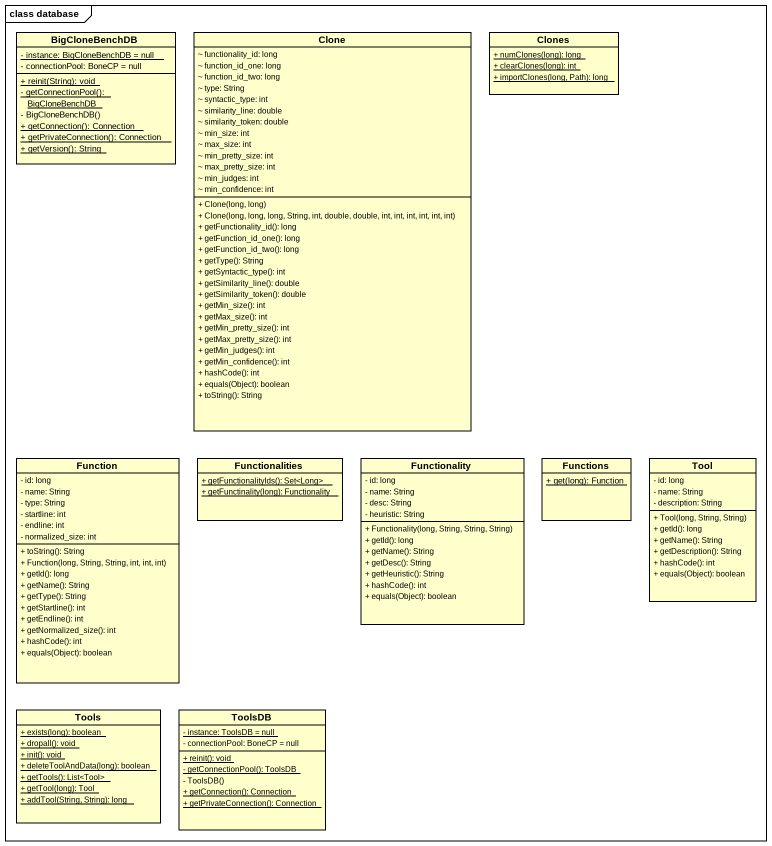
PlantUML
@startuml
mainframe class database
hide circle
hide empty members
skinparam classAttributeIconSize 0
class BigCloneBenchDB {
  {static} - instance: BigCloneBenchDB = null
  - connectionPool: BoneCP = null
  {static} + reinit(String): void
  {static} - getConnectionPool(): BigCloneBenchDB
  - BigCloneBenchDB()
  {static} + getConnection(): Connection
  {static} + getPrivateConnection(): Connection
  {static} + getVersion(): String
}
class Clone {
  ~ functionality_id: long
  ~ function_id_one: long
  ~ function_id_two: long
  ~ type: String
  ~ syntactic_type: int
  ~ similarity_line: double
  ~ similarity_token: double
  ~ min_size: int
  ~ max_size: int
  ~ min_pretty_size: int
  ~ max_pretty_size: int
  ~ min_judges: int
  ~ min_confidence: int
  + Clone(long, long)
  + Clone(long, long, long, String, int, double, double, int, int, int, int, int, int)
  + getFunctionality_id(): long
  + getFunction_id_one(): long
  + getFunction_id_two(): long
  + getType(): String
  + getSyntactic_type(): int
  + getSimilarity_line(): double
  + getSimilarity_token(): double
  + getMin_size(): int
  + getMax_size(): int
  + getMin_pretty_size(): int
  + getMax_pretty_size(): int
  + getMin_judges(): int
  + getMin_confidence(): int
  + hashCode(): int
  + equals(Object): boolean
  + toString(): String
}
class Clones {
  {static} + numClones(long): long
  {static} + clearClones(long): int
  {static} + importClones(long, Path): long
}
class Function {
  - id: long
  - name: String
  - type: String
  - startline: int
  - endline: int
  - normalized_size: int
  + toString(): String
  + Function(long, String, String, int, int, int)
  + getId(): long
  + getName(): String
  + getType(): String
  + getStartline(): int
  + getEndline(): int
  + getNormalized_size(): int
  + hashCode(): int
  + equals(Object): boolean
}
class Functionalities {
  {static} + getFunctionalityIds(): Set<Long>
  {static} + getFunctinality(long): Functionality
}
class Functionality {
  - id: long
  - name: String
  - desc: String
  - heuristic: String
  + Functionality(long, String, String, String)
  + getId(): long
  + getName(): String
  + getDesc(): String
  + getHeuristic(): String
  + hashCode(): int
  + equals(Object): boolean
}
class Functions {
  {static} + get(long): Function
}
class Tool {
  - id: long
  - name: String
  - description: String
  + Tool(long, String, String)
  + getId(): long
  + getName(): String
  + getDescription(): String
  + hashCode(): int
  + equals(Object): boolean
}
class Tools {
  {static} + exists(long): boolean
  {static} + dropall(): void
  {static} + init(): void
  {static} + deleteToolAndData(long): boolean
  {static} + getTools(): List<Tool>
  {static} + getTool(long): Tool
  {static} + addTool(String, String): long
}
class ToolsDB {
  {static} - instance: ToolsDB = null
  - connectionPool: BoneCP = null
  {static} + reinit(): void
  {static} - getConnectionPool(): ToolsDB
  - ToolsDB()
  {static} + getConnection(): Connection
  {static} + getPrivateConnection(): Connection
}
@enduml
